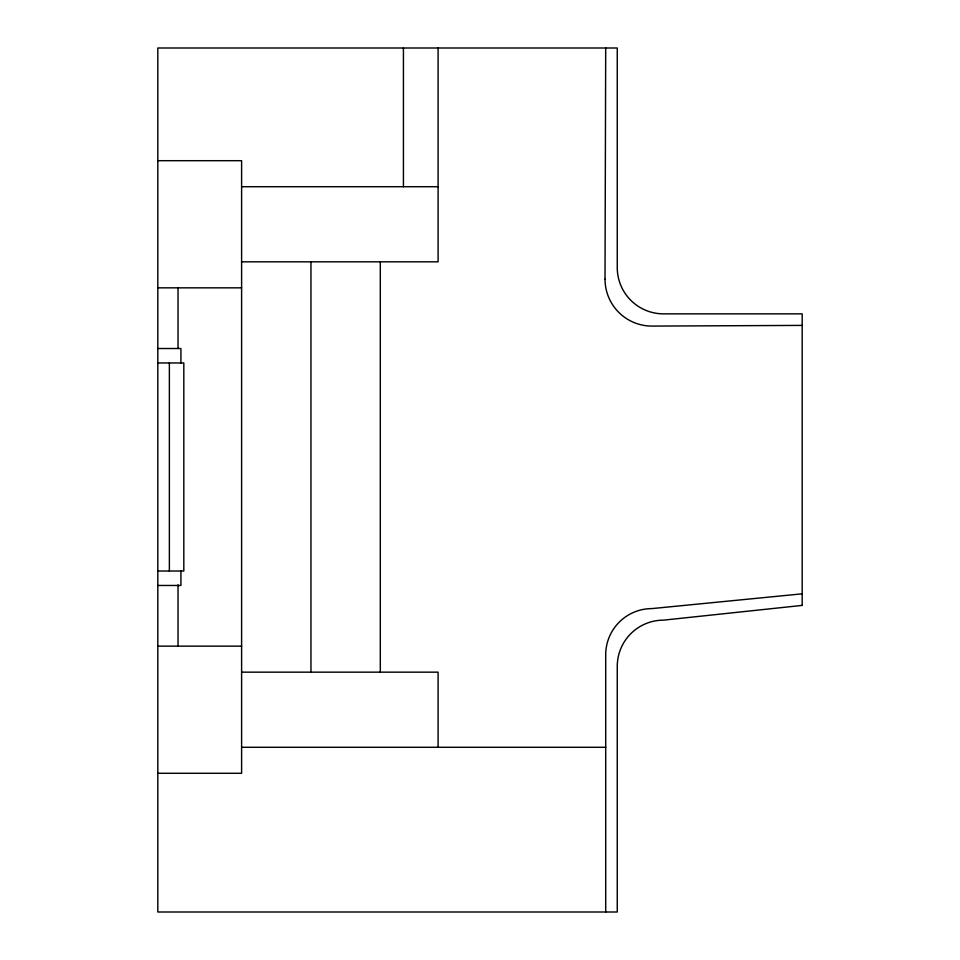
<?xml version="1.0" encoding="UTF-8"?>
<svg xmlns="http://www.w3.org/2000/svg" width="960" height="960" viewBox="0 0 960 960"><rect width="100%" height="100%" fill="white"/><g stroke="black" fill="none" stroke-linecap="round" stroke-linejoin="round"><path stroke-width="1.44" d="M605.016 279.216L605.7 48M802.188 593.832L651.936 608.592A46.236 46.236 0 0 0 605.7 654.828L605.7 912M802.188 325.404L651.888 326.088A46.884 46.884 0 0 1 605.028 279.216M157.812 160.692L241.608 160.692L241.608 773.292L157.812 773.292M241.608 186.708L438.096 186.708M241.608 261.828L438.096 261.828L438.096 48M157.812 287.844L241.608 287.844M157.812 348.516L180.924 348.516L180.924 362.964M157.812 362.964L183.816 362.964L183.816 571.02L157.812 571.02M157.812 585.468L180.924 585.468L180.924 571.02M157.812 646.152L241.608 646.152M241.608 672.156L438.096 672.156L438.096 747.288M241.608 747.288L605.7 747.288M403.428 48L403.428 186.708M380.304 261.828L380.304 672.156M310.956 261.828L310.956 672.156M178.032 287.844L178.032 348.516M178.032 584.832L178.032 646.152M169.368 362.964L169.368 571.02M802.188 605.4L663.492 620.148A46.236 46.236 0 0 0 617.256 666.384L617.256 912L157.812 912L157.812 48L617.256 48L617.256 267.612A46.236 46.236 0 0 0 663.492 313.848L802.188 313.848L802.188 605.4"/></g></svg>
